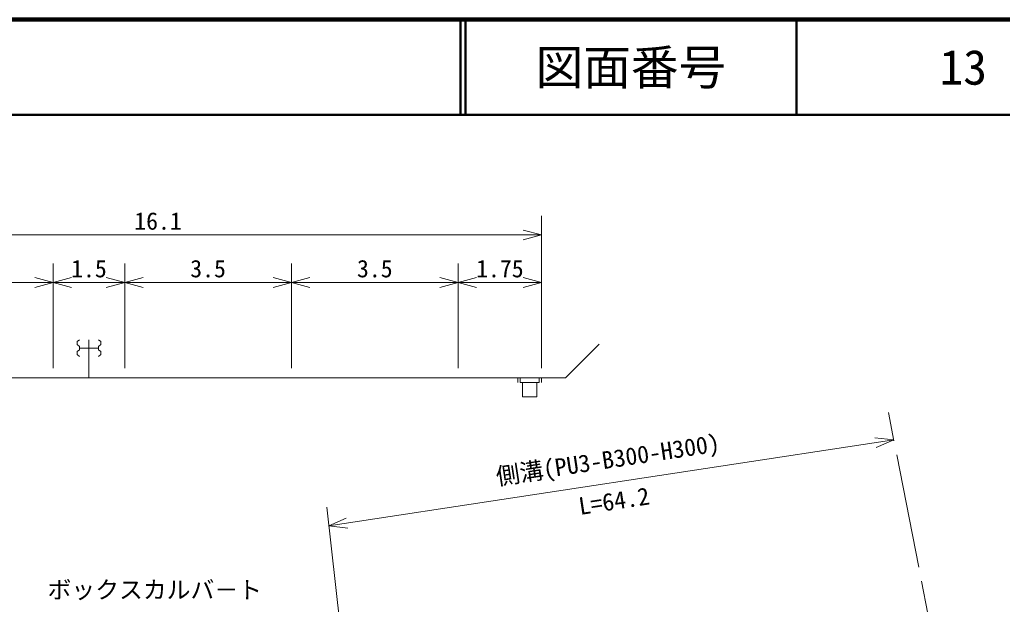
# Model space of a CAD drawing. Units: millimetres, scale not verified, with parts at other scales. Extents: x 40000 to 680000, y 20000 to 380000.
# Drawn here: x 462473 to 565602, y 318603 to 380000 of the extents above; entities that cross this region are included whole.
import ezdxf
from ezdxf.enums import TextEntityAlignment as Align

# ---------------------------------------------------------------- set-up
doc = ezdxf.new("R2010")
doc.units = ezdxf.units.MM
doc.header["$LTSCALE"] = 1000
doc.linetypes.add('CHAIN', pattern=[18.5, 12, -1.5, 3.5, -1.5])
for name, color, linetype, lineweight in [('M-BMK', 2, 'CHAIN', 13), ('M-STR-HTXT', 7, 'Continuous', 13), ('M-TTL', 2, 'Continuous', 140), ('M-TTL-LINE', 7, 'Continuous', 50)]:
    doc.layers.add(name, color=color, linetype=linetype, lineweight=lineweight)
doc.layers.add('M-TTL-TXT', color=7, linetype='Continuous')
doc.styles.add('@ＭＳ ゴシック', font='')
doc.styles.add('ＭＳ ゴシック', font='')
doc.styles.get('@ＭＳ ゴシック').set_extended_font_data('@MS Gothic')
doc.styles.get('ＭＳ ゴシック').set_extended_font_data('MS Gothic')

msp = doc.modelspace()

# ---------------------------------------------------------------- linework, layer by layer
at = {"layer": 'M-BMK'}
msp.add_line((574630, 231742), (553642, 338753), dxfattribs=at)
at = {"layer": 'M-STR-HTXT'}
for p, q in [((517245, 343391), (517245, 359391)), ((517245, 357391), (515313, 357909)), ((436745, 357391), (517245, 357391)), ((515313, 356873), (517245, 357391)), ((465995, 343391), (465995, 354391)), ((473495, 343391), (473495, 354391)), ((490995, 343391), (490995, 354391)), ((508495, 343391), (508495, 354391)), ((465995, 352391), (464063, 352909)), ((467927, 352909), (465995, 352391)), ((473495, 352391), (471563, 352909)), ((475427, 352909), (473495, 352391)), ((490995, 352391), (489063, 352909)), ((492927, 352909), (490995, 352391)), ((508495, 352391), (506563, 352909)), ((510427, 352909), (508495, 352391)), ((517245, 352391), (515313, 352909)), ((448495, 352391), (465995, 352391)), ((464063, 351873), (465995, 352391)), ((465995, 352391), (473495, 352391)), ((465995, 352391), (467927, 351873)), ((471563, 351873), (473495, 352391)), ((473495, 352391), (490995, 352391)), ((473495, 352391), (475427, 351873)), ((489063, 351873), (490995, 352391)), ((490995, 352391), (508495, 352391)), ((490995, 352391), (492927, 351873)), ((506563, 351873), (508495, 352391)), ((508495, 352391), (517245, 352391)), ((508495, 352391), (510427, 351873)), ((515313, 351873), (517245, 352391)), ((468745, 346391), (468495, 346191)), ((468495, 346191), (468495, 345891)), ((468495, 345891), (468745, 345691)), ((468745, 345691), (468745, 345341)), ((468745, 345516), (469745, 345516)), ((469745, 346391), (469745, 342391)), ((469745, 345516), (470745, 345516)), ((470745, 346391), (470995, 346191)), ((470995, 345891), (470745, 345691)), ((470745, 345691), (470745, 345341)), ((470995, 346191), (470995, 345891)), ((519745, 342391), (523280, 345927)), ((468745, 345341), (468495, 345141)), ((468495, 345141), (468495, 344841)), ((468495, 344841), (468745, 344641)), ((470745, 345341), (470995, 345141)), ((470995, 344841), (470745, 344641)), ((470995, 345141), (470995, 344841)), ((448495, 342391), (465995, 342391)), ((465995, 342391), (473495, 342391)), ((473495, 342391), (490995, 342391)), ((490995, 342391), (508495, 342391)), ((508495, 342391), (517245, 342391)), ((514745, 342391), (514745, 341891)), ((514995, 342391), (514995, 341891)), ((516995, 342391), (516995, 341891)), ((517245, 342391), (517245, 341891)), ((517245, 342391), (519745, 342391)), ((514995, 341891), (516995, 341891)), ((515245, 341891), (515245, 340391)), ((516745, 341891), (516745, 340391)), ((515245, 340391), (516745, 340391)), ((494918, 326836), (554207, 335872)), ((554207, 335872), (552219, 336093)), ((552375, 335069), (554207, 335872)), ((499943, 282026), (494695, 328824)), ((496750, 327639), (494918, 326836)), ((494918, 326836), (496906, 326616))]:
    msp.add_line(p, q, dxfattribs=at)
at = {"layer": 'M-TTL'}
msp.add_line((680000, 380000), (40000, 380000), dxfattribs=at)
at = {"layer": 'M-TTL-LINE'}
for p, q in [((508747, 380000), (508747, 370000)), ((509247, 380000), (509247, 370000)), ((543997, 380000), (543997, 370000)), ((40000, 370000), (680000, 370000))]:
    msp.add_line(p, q, dxfattribs=at)

# ---------------------------------------------------------------- texts
at = {"layer": 'M-STR-HTXT', "style": 'ＭＳ ゴシック'}
for s, p in [('16.1', (476995, 357391)), ('1.5', (469745, 352391)), ('3.5', (482245, 352391)), ('3.5', (499745, 352391)), ('1.75', (512870, 352391))]:
    msp.add_text(s, height=1833, dxfattribs=at).set_placement(p, align=Align.BOTTOM_CENTER)
msp.add_text('側溝(PU3-B300-H300)', height=1833, rotation=8.666, dxfattribs=at).set_placement((524412, 332343), align=Align.BOTTOM_CENTER)
at = {"layer": 'M-STR-HTXT', "style": '@ＭＳ ゴシック'}
msp.add_text('L=64.2', height=1833, rotation=8.666, dxfattribs=at).set_placement((524713, 330366), align=Align.TOP_CENTER)
at = {"layer": 'M-STR-HTXT', "style": 'ＭＳ ゴシック'}
msp.add_text('ボックスカルバ－ト', height=1833, dxfattribs=at).set_placement((465402, 318672), align=Align.BOTTOM_LEFT)
at = {"layer": 'M-TTL-TXT', "style": 'ＭＳ ゴシック'}
for s, p in [('図面番号', (526622, 375000)), ('13', (561497, 375000))]:
    msp.add_text(s, height=3666, dxfattribs=at).set_placement(p, align=Align.MIDDLE_CENTER)

doc.saveas('drawing.dxf')
